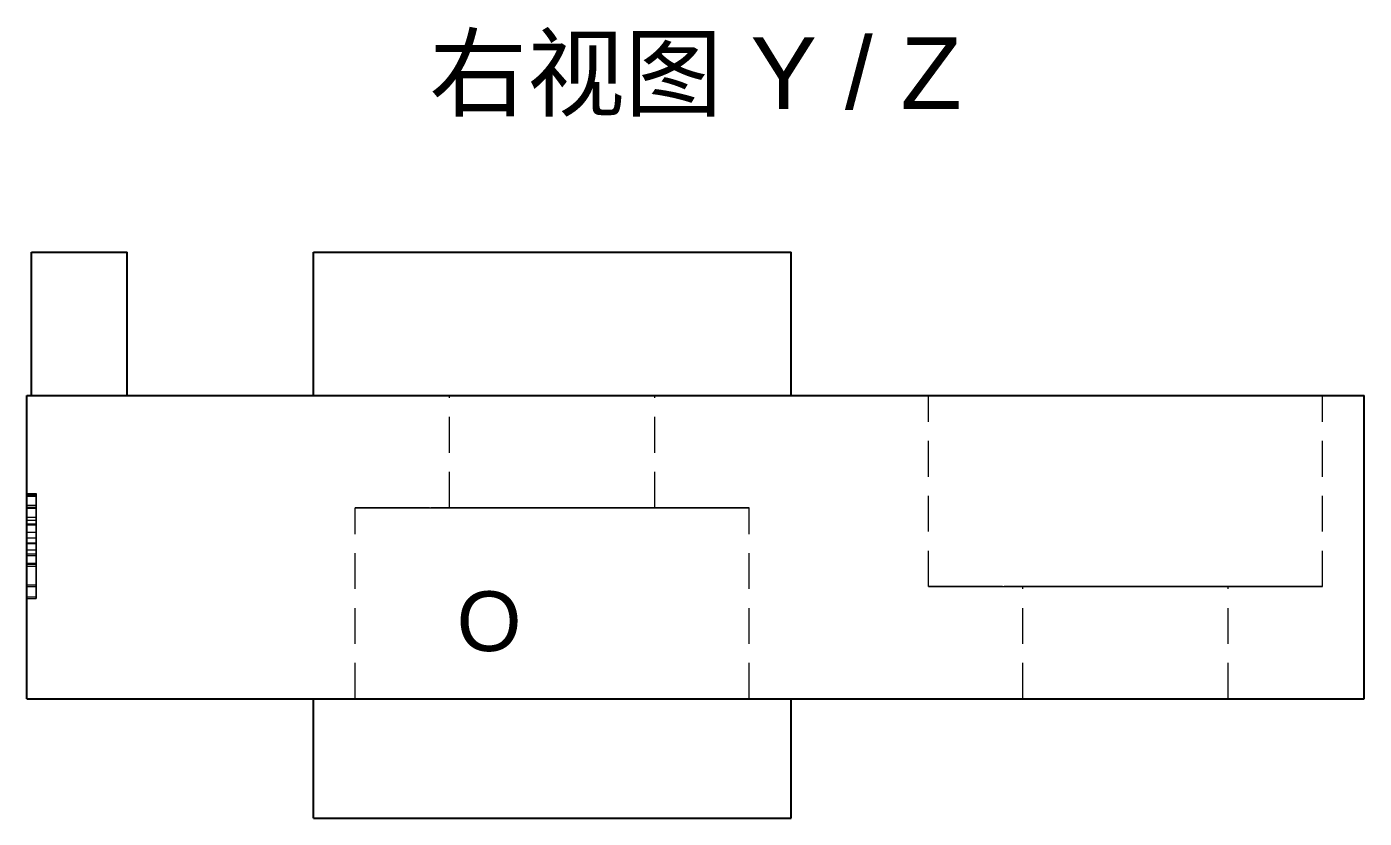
# Model space of a CAD drawing. Header units: millimetres. Extents: x 10 to 338, y 32 to 137.
# Drawn here: x 10 to 38, y 89.08 to 105.64 of the extents above; entities that cross this region are included whole.
import ezdxf
from ezdxf.enums import TextEntityAlignment as Align

# ---------------------------------------------------------------- set-up
doc = ezdxf.new("R2010")
doc.units = ezdxf.units.MM
doc.linetypes.add('WP_HIDDEN', pattern=[2.3, 1.5, -0.8])
for name, color, linetype, lineweight in [('ANNOTATIONS', 7, 'CONTINUOUS', 18), ('HIDDEN', 7, 'WP_HIDDEN', 13), ('VISIBLE', 7, 'CONTINUOUS', 25)]:
    doc.layers.add(name, color=color, linetype=linetype, lineweight=lineweight)
doc.styles.add('CJK', font='Arial Unicode.ttf')

msp = doc.modelspace()

# ---------------------------------------------------------------- linework, layer by layer
at = {"layer": 'HIDDEN', "ltscale": 0.5}
for p, q in [((10.1, 97.925), (12.1, 97.925)), ((16, 97.925), (26, 97.925)), ((18.85, 95.575), (18.85, 97.925)), ((23.15, 95.575), (23.15, 97.925)), ((28.875, 93.925), (28.875, 97.925)), ((37.125, 93.925), (37.125, 97.925)), ((10, 95.875), (10.2, 95.875)), ((10, 93.71128), (10, 95.84743)), ((10, 95.84743), (10.2, 95.84743)), ((10, 95.83872), (10, 93.71128)), ((10, 95.83872), (10, 94.61102)), ((10, 95.83872), (10, 94.60956)), ((10, 95.83872), (10.2, 95.83872)), ((10, 95.8184), (10.2, 95.8184)), ((10.2, 95.84743), (10.2, 93.71128)), ((10.2, 93.71128), (10.2, 95.83872)), ((10.2, 95.83872), (10.2, 94.60956)), ((10.2, 95.83872), (10.2, 94.61102)), ((10, 95.62685), (10.2, 95.62685)), ((10, 94.82724), (10, 95.58766)), ((10, 95.58766), (10.2, 95.58766)), ((10, 94.94479), (10, 95.58766)), ((10, 95.5688), (10.2, 95.5688)), ((10.2, 95.58766), (10.2, 94.82724)), ((10.2, 95.58766), (10.2, 94.94479)), ((16.875, 91.575), (16.875, 95.575)), ((25.125, 91.575), (25.125, 95.575)), ((10, 95.37579), (10, 93.71128)), ((10, 95.37579), (10.2, 95.37579)), ((10, 95.31339), (10, 95.06088)), ((10, 95.31339), (10.2, 95.31339)), ((10, 95.21906), (10, 95.23938)), ((10, 95.23938), (10.2, 95.23938)), ((10, 95.21906), (10.2, 95.21906)), ((10.2, 93.71128), (10.2, 95.37579)), ((10.2, 95.06088), (10.2, 95.31339)), ((10.2, 95.23938), (10.2, 95.21906)), ((10, 95.06088), (10.2, 95.06088)), ((10, 94.94479), (10.2, 94.94479)), ((10, 94.84321), (10.2, 94.84321)), ((10, 94.82724), (10.2, 94.82724)), ((10, 93.96234), (10, 94.69373)), ((10, 94.69373), (10.2, 94.69373)), ((10.2, 94.69373), (10.2, 93.96234)), ((10, 94.61247), (10, 94.3498)), ((10, 94.61247), (10.2, 94.61247)), ((10, 93.71128), (10, 94.57619)), ((10, 94.57619), (10.2, 94.57619)), ((10, 94.41801), (10, 94.39479)), ((10, 94.41801), (10.2, 94.41801)), ((10, 94.39479), (10.2, 94.39479)), ((10.2, 94.3498), (10.2, 94.61247)), ((10.2, 94.57619), (10.2, 93.71128)), ((10.2, 94.39479), (10.2, 94.41801)), ((10, 94.3498), (10.2, 94.3498)), ((10, 93.96234), (10.2, 93.96234)), ((10, 93.92896), (10.2, 93.92896)), ((10, 93.92751), (10.2, 93.92751)), ((30.85, 91.575), (30.85, 93.925)), ((35.15, 91.575), (35.15, 93.925)), ((10, 93.71128), (10.2, 93.71128)), ((10, 93.675), (10.2, 93.675)), ((10, 91.575), (16, 91.575)), ((16, 91.575), (26, 91.575)), ((26, 91.575), (38, 91.575))]:
    msp.add_line(p, q, dxfattribs=at)
for points in [[(23.15, 97.925), (23.0961, 97.925), (22.93708, 97.925), (22.68094, 97.925), (22.3405, 97.925), (21.93285, 97.925), (21.47842, 97.925), (21, 97.925), (20.52158, 97.925), (20.06715, 97.925), (19.6595, 97.925), (19.31906, 97.925), (19.06292, 97.925), (18.9039, 97.925), (18.85, 97.925)], [(18.85, 97.925), (18.86352, 97.925), (18.9039, 97.925), (18.97065, 97.925), (19.06292, 97.925), (19.17954, 97.925), (19.31906, 97.925), (19.47972, 97.925), (19.6595, 97.925), (19.85613, 97.925), (20.06715, 97.925), (20.2899, 97.925), (20.52158, 97.925), (20.75928, 97.925), (21, 97.925)], [(21, 97.925), (21.24072, 97.925), (21.47842, 97.925), (21.7101, 97.925), (21.93285, 97.925), (22.14387, 97.925), (22.3405, 97.925), (22.52028, 97.925), (22.68094, 97.925), (22.82046, 97.925), (22.93708, 97.925), (23.02935, 97.925), (23.0961, 97.925), (23.13648, 97.925), (23.15, 97.925)], [(37.125, 97.925), (37.02158, 97.925), (36.7165, 97.925), (36.22505, 97.925), (35.5719, 97.925), (34.78977, 97.925), (33.9179, 97.925), (33, 97.925), (32.0821, 97.925), (31.21023, 97.925), (30.4281, 97.925), (29.77495, 97.925), (29.2835, 97.925), (28.97842, 97.925), (28.875, 97.925)], [(28.875, 97.925), (28.90094, 97.925), (28.97842, 97.925), (29.10648, 97.925), (29.2835, 97.925), (29.50726, 97.925), (29.77495, 97.925), (30.08318, 97.925), (30.4281, 97.925), (30.80537, 97.925), (31.21023, 97.925), (31.6376, 97.925), (32.0821, 97.925), (32.53815, 97.925), (33, 97.925)], [(33, 97.925), (33.46185, 97.925), (33.9179, 97.925), (34.3624, 97.925), (34.78977, 97.925), (35.19463, 97.925), (35.5719, 97.925), (35.91682, 97.925), (36.22505, 97.925), (36.49274, 97.925), (36.7165, 97.925), (36.89352, 97.925), (37.02158, 97.925), (37.09906, 97.925), (37.125, 97.925)], [(10, 95.79881), (10, 95.85623), (10, 95.875)], [(10, 95.875), (10, 95.85702), (10, 95.80244)], [(10, 95.84743), (10, 95.56299)], [(10, 95.8184), (10, 95.83379), (10, 95.83872)], [(10, 95.77414), (10, 95.82304), (10, 95.83872)], [(10, 95.719), (10, 95.78069), (10, 95.8184)], [(10, 95.80244), (10, 95.7134), (10, 95.58984)], [(10, 95.5746), (10, 95.70502), (10, 95.79881)], [(10, 95.57533), (10, 95.69219), (10, 95.77414)], [(10.2, 95.80244), (10.2, 95.85686), (10.2, 95.875)], [(10.2, 95.875), (10.2, 95.85595), (10.2, 95.79881)], [(10.2, 95.56299), (10.2, 95.84743)], [(10.2, 95.83872), (10.2, 95.83364), (10.2, 95.8184)], [(10.2, 95.83872), (10.2, 95.82258), (10.2, 95.77414)], [(10.2, 95.8184), (10.2, 95.78049), (10.2, 95.719)], [(10.2, 95.58984), (10.2, 95.71301), (10.2, 95.80244)], [(10.2, 95.79881), (10.2, 95.70467), (10.2, 95.5746)], [(10.2, 95.77414), (10.2, 95.69215), (10.2, 95.57533)], [(10, 95.51365), (10, 95.63078), (10, 95.719)], [(10, 95.53325), (10, 95.57508), (10, 95.60431), (10, 95.62134), (10, 95.62685)], [(10, 95.62685), (10, 95.62071), (10, 95.60184), (10, 95.56964), (10, 95.52381)], [(10, 95.58984), (10, 95.44468), (10, 95.28872)], [(10, 95.58766), (10, 95.5688)], [(10, 95.58766), (10, 95.58051), (10, 95.55792)], [(10, 95.29453), (10, 95.57533)], [(10, 95.23938), (10, 95.41651), (10, 95.5746)], [(10, 95.5688), (10, 95.52217), (10, 95.44327)], [(10, 95.56299), (10, 95.42678), (10, 95.31339)], [(10, 95.55792), (10, 95.51549), (10, 95.44763)], [(10, 95.30759), (10, 95.43029), (10, 95.53325)], [(10, 95.52381), (10, 95.46564), (10, 95.3951), (10, 95.31269), (10, 95.21906)], [(10, 95.22342), (10, 95.37484), (10, 95.51365)], [(10.2, 95.719), (10.2, 95.63102), (10.2, 95.51365)], [(10.2, 95.52381), (10.2, 95.56889), (10.2, 95.60109), (10.2, 95.62041), (10.2, 95.62685)], [(10.2, 95.62685), (10.2, 95.621), (10.2, 95.60345), (10.2, 95.5742), (10.2, 95.53325)], [(10.2, 95.28872), (10.2, 95.44454), (10.2, 95.58984)], [(10.2, 95.5688), (10.2, 95.58766)], [(10.2, 95.55792), (10.2, 95.58023), (10.2, 95.58766)], [(10.2, 95.57533), (10.2, 95.29453)], [(10.2, 95.5746), (10.2, 95.41679), (10.2, 95.23938)], [(10.2, 95.44327), (10.2, 95.52218), (10.2, 95.5688)], [(10.2, 95.31339), (10.2, 95.42731), (10.2, 95.56299)], [(10.2, 95.44763), (10.2, 95.51547), (10.2, 95.55792)], [(10.2, 95.53325), (10.2, 95.43003), (10.2, 95.30759)], [(10.2, 95.21906), (10.2, 95.31375), (10.2, 95.39611), (10.2, 95.46613), (10.2, 95.52381)], [(10.2, 95.51365), (10.2, 95.37507), (10.2, 95.22342)], [(25.125, 95.575), (25.02158, 95.575), (24.7165, 95.575), (24.22505, 95.575), (23.5719, 95.575), (22.78977, 95.575), (21.9179, 95.575), (21, 95.575), (20.0821, 95.575), (19.21023, 95.575), (18.4281, 95.575), (17.77495, 95.575), (17.2835, 95.575), (16.97842, 95.575), (16.875, 95.575)], [(16.875, 95.575), (16.90094, 95.575), (16.97842, 95.575), (17.10648, 95.575), (17.2835, 95.575), (17.50726, 95.575), (17.77495, 95.575), (18.08318, 95.575), (18.4281, 95.575), (18.80537, 95.575), (19.21023, 95.575), (19.6376, 95.575), (20.0821, 95.575), (20.53815, 95.575), (21, 95.575)], [(23.15, 95.575), (23.0961, 95.575), (22.93708, 95.575), (22.68094, 95.575), (22.3405, 95.575), (21.93285, 95.575), (21.47842, 95.575), (21, 95.575), (20.52158, 95.575), (20.06715, 95.575), (19.6595, 95.575), (19.31906, 95.575), (19.06292, 95.575), (18.9039, 95.575), (18.85, 95.575)], [(18.85, 95.575), (18.86352, 95.575), (18.9039, 95.575), (18.97065, 95.575), (19.06292, 95.575), (19.17954, 95.575), (19.31906, 95.575), (19.47972, 95.575), (19.6595, 95.575), (19.85613, 95.575), (20.06715, 95.575), (20.2899, 95.575), (20.52158, 95.575), (20.75928, 95.575), (21, 95.575)], [(21, 95.575), (21.24072, 95.575), (21.47842, 95.575), (21.7101, 95.575), (21.93285, 95.575), (22.14387, 95.575), (22.3405, 95.575), (22.52028, 95.575), (22.68094, 95.575), (22.82046, 95.575), (22.93708, 95.575), (23.02935, 95.575), (23.0961, 95.575), (23.13648, 95.575), (23.15, 95.575)], [(21, 95.575), (21.46185, 95.575), (21.9179, 95.575), (22.3624, 95.575), (22.78977, 95.575), (23.19463, 95.575), (23.5719, 95.575), (23.91682, 95.575), (24.22505, 95.575), (24.49274, 95.575), (24.7165, 95.575), (24.89352, 95.575), (25.02158, 95.575), (25.09906, 95.575), (25.125, 95.575)], [(10, 95.44763), (10, 95.36064), (10, 95.26115)], [(10, 95.44327), (10, 95.33838), (10, 95.21471)], [(10, 95.19584), (10, 95.37579)], [(10, 95.11893), (10, 95.20314), (10, 95.30759)], [(10, 95.03766), (10, 95.29453)], [(10, 95.28872), (10, 95.14934), (10, 95.02388)], [(10, 95.26115), (10, 95.15902), (10, 95.0754)], [(10, 94.76412), (10, 94.86344), (10, 94.97369), (10, 95.22342)], [(10, 95.21471), (10, 95.05177), (10, 94.98509), (10, 94.92883)], [(10.2, 95.26115), (10.2, 95.36074), (10.2, 95.44763)], [(10.2, 95.21471), (10.2, 95.3386), (10.2, 95.44327)], [(10.2, 95.37579), (10.2, 95.19584)], [(10.2, 95.30759), (10.2, 95.2031), (10.2, 95.11893)], [(10.2, 95.29453), (10.2, 95.03766)], [(10.2, 95.02388), (10.2, 95.14922), (10.2, 95.28872)], [(10.2, 95.0754), (10.2, 95.15884), (10.2, 95.26115)], [(10.2, 95.22342), (10.2, 95.09295), (10.2, 94.97291), (10.2, 94.8633), (10.2, 94.76412)], [(10.2, 94.92883), (10.2, 94.98479), (10.2, 95.05109), (10.2, 95.12773), (10.2, 95.21471)], [(10, 95.06088), (10, 95.11757), (10, 95.19584)], [(10, 94.96728), (10, 95.11893)], [(10, 95.0754), (10, 95.0118), (10, 94.96946)], [(10, 94.84321), (10, 94.92848), (10, 95.03766)], [(10, 95.02388), (10, 94.91477), (10, 94.82579)], [(10, 94.96946), (10, 94.9508), (10, 94.94479)], [(10, 94.8316), (10, 94.96728)], [(10, 94.92883), (10, 94.88326), (10, 94.85154), (10, 94.83315), (10, 94.82724)], [(10.2, 95.19584), (10.2, 95.11712), (10.2, 95.06088)], [(10.2, 95.11893), (10.2, 94.96728)], [(10.2, 94.96946), (10.2, 95.01191), (10.2, 95.0754)], [(10.2, 95.03766), (10.2, 94.92883), (10.2, 94.84321)], [(10.2, 94.82579), (10.2, 94.91522), (10.2, 95.02388)], [(10.2, 94.94479), (10.2, 94.95096), (10.2, 94.96946)], [(10.2, 94.96728), (10.2, 94.8316)], [(10.2, 94.82724), (10.2, 94.83359), (10.2, 94.85264), (10.2, 94.88438), (10.2, 94.92883)], [(10, 94.6502), (10, 94.71375), (10, 94.76713), (10, 94.81026), (10, 94.84321)], [(10, 94.61464), (10, 94.73535), (10, 94.8316)], [(10, 94.82579), (10, 94.69301)], [(10, 94.57619), (10, 94.58622), (10, 94.61879), (10, 94.67735), (10, 94.76412)], [(10, 94.69373), (10, 94.68507), (10, 94.65818)], [(10, 94.69301), (10, 94.63372), (10, 94.58925)], [(10, 94.65818), (10, 94.60961), (10, 94.53483)], [(10, 94.32803), (10, 94.50108), (10, 94.6502)], [(10.2, 94.84321), (10.2, 94.76666), (10.2, 94.6502)], [(10.2, 94.8316), (10.2, 94.73455), (10.2, 94.61464)], [(10.2, 94.69301), (10.2, 94.82579)], [(10.2, 94.76412), (10.2, 94.6819), (10.2, 94.62317), (10.2, 94.58793), (10.2, 94.57619)], [(10.2, 94.65818), (10.2, 94.68484), (10.2, 94.69373)], [(10.2, 94.58925), (10.2, 94.63188), (10.2, 94.69301)], [(10.2, 94.53483), (10.2, 94.60956), (10.2, 94.65818)], [(10.2, 94.6502), (10.2, 94.50145), (10.2, 94.32803)], [(10, 94.31207), (10, 94.47304), (10, 94.61464)], [(10, 94.61102), (10, 94.4392), (10, 94.28807), (10, 94.16308), (10, 94.06972)], [(10, 94.20251), (10, 94.28022), (10, 94.37527), (10, 94.48607), (10, 94.61102)], [(10, 94.60956), (10, 94.45569), (10, 94.31435), (10, 94.18729), (10, 94.07625)], [(10, 94.1002), (10, 94.20672), (10, 94.3281), (10, 94.46287), (10, 94.60956)], [(10, 94.58925), (10, 94.53281), (10, 94.46372)], [(10, 94.53483), (10, 94.4391), (10, 94.32803)], [(10, 94.46372), (10, 94.38259), (10, 94.28885)], [(10, 94.15607), (10, 94.27335), (10, 94.41801)], [(10, 94.39479), (10, 94.19291), (10, 94.0124)], [(10.2, 94.61464), (10.2, 94.47333), (10.2, 94.31207)], [(10.2, 94.61102), (10.2, 94.48154), (10.2, 94.3703), (10.2, 94.27729), (10.2, 94.20251)], [(10.2, 94.06972), (10.2, 94.15634), (10.2, 94.27543), (10.2, 94.42699), (10.2, 94.61102)], [(10.2, 94.60956), (10.2, 94.45746), (10.2, 94.32187), (10.2, 94.20278), (10.2, 94.1002)], [(10.2, 94.07625), (10.2, 94.18278), (10.2, 94.30717), (10.2, 94.44944), (10.2, 94.60956)], [(10.2, 94.46372), (10.2, 94.53247), (10.2, 94.58925)], [(10.2, 94.32803), (10.2, 94.43923), (10.2, 94.53483)], [(10.2, 94.28885), (10.2, 94.38264), (10.2, 94.46372)], [(10.2, 94.41801), (10.2, 94.27271), (10.2, 94.15607)], [(10.2, 94.0124), (10.2, 94.19253), (10.2, 94.39479)], [(10, 94.05013), (10, 94.18394), (10, 94.32803)], [(10, 94.32803), (10, 94.23255), (10, 94.14881)], [(10, 93.99208), (10, 94.14695), (10, 94.31207)], [(10, 94.28885), (10, 94.10673)], [(10, 94.00007), (10, 94.08619), (10, 94.20251)], [(10, 93.99063), (10, 94.06318), (10, 94.15607)], [(10, 94.14881), (10, 94.08048), (10, 94.03054)], [(10, 94.10673), (10, 94.03196), (10, 93.9754)], [(10, 93.79327), (10, 93.92855), (10, 94.1002)], [(10.2, 94.32803), (10.2, 94.18382), (10.2, 94.05013)], [(10.2, 94.14881), (10.2, 94.23244), (10.2, 94.32803)], [(10.2, 94.31207), (10.2, 93.99208)], [(10.2, 94.10673), (10.2, 94.28885)], [(10.2, 94.20251), (10.2, 94.08623), (10.2, 94.00007)], [(10.2, 94.15607), (10.2, 94.06356), (10.2, 93.99063)], [(10.2, 94.03054), (10.2, 94.08043), (10.2, 94.14881)], [(10.2, 93.9754), (10.2, 94.03217), (10.2, 94.10673)], [(10.2, 94.1002), (10.2, 93.92914), (10.2, 93.79327)], [(10, 94.07625), (10, 93.98449), (10, 93.90398), (10, 93.83509), (10, 93.77803)], [(10, 94.06972), (10, 94.00647), (10, 93.96247), (10, 93.93707), (10, 93.92896)], [(10, 93.85204), (10, 93.93672), (10, 94.05013)], [(10, 94.03054), (10, 93.99566), (10, 93.97249)], [(10, 94.0124), (10, 93.93309), (10, 93.86433), (10, 93.80633), (10, 93.75917)], [(10, 93.92896), (10, 93.94654), (10, 94.00007)], [(10, 93.75844), (10, 93.85816), (10, 93.99208)], [(10, 93.92751), (10, 93.94318), (10, 93.99063)], [(10, 93.9754), (10, 93.93939), (10, 93.92751)], [(10, 93.97249), (10, 93.96234)], [(10, 93.74683), (10, 93.79073), (10, 93.85204)], [(10.2, 93.77803), (10.2, 93.83531), (10.2, 93.90411), (10.2, 93.98442), (10.2, 94.07625)], [(10.2, 93.92896), (10.2, 93.93776), (10.2, 93.96415), (10.2, 94.00814), (10.2, 94.06972)], [(10.2, 94.05013), (10.2, 93.9364), (10.2, 93.85204)], [(10.2, 93.97249), (10.2, 93.99571), (10.2, 94.03054)], [(10.2, 93.75917), (10.2, 93.80656), (10.2, 93.86456), (10.2, 93.93318), (10.2, 94.0124)], [(10.2, 94.00007), (10.2, 93.94673), (10.2, 93.92896)], [(10.2, 93.99208), (10.2, 93.85858), (10.2, 93.75844)], [(10.2, 93.99063), (10.2, 93.94329), (10.2, 93.92751)], [(10.2, 93.92751), (10.2, 93.93948), (10.2, 93.9754)], [(10.2, 93.96234), (10.2, 93.97249)], [(10.2, 93.85204), (10.2, 93.79091), (10.2, 93.74683)], [(37.125, 93.925), (37.02158, 93.925), (36.7165, 93.925), (36.22505, 93.925), (35.5719, 93.925), (34.78977, 93.925), (33.9179, 93.925), (33, 93.925), (32.0821, 93.925), (31.21023, 93.925), (30.4281, 93.925), (29.77495, 93.925), (29.2835, 93.925), (28.97842, 93.925), (28.875, 93.925)], [(28.875, 93.925), (28.90094, 93.925), (28.97842, 93.925), (29.10648, 93.925), (29.2835, 93.925), (29.50726, 93.925), (29.77495, 93.925), (30.08318, 93.925), (30.4281, 93.925), (30.80537, 93.925), (31.21023, 93.925), (31.6376, 93.925), (32.0821, 93.925), (32.53815, 93.925), (33, 93.925)], [(35.15, 93.925), (35.0961, 93.925), (34.93708, 93.925), (34.68094, 93.925), (34.3405, 93.925), (33.93285, 93.925), (33.47842, 93.925), (33, 93.925), (32.52158, 93.925), (32.06715, 93.925), (31.6595, 93.925), (31.31906, 93.925), (31.06292, 93.925), (30.9039, 93.925), (30.85, 93.925)], [(30.85, 93.925), (30.86352, 93.925), (30.9039, 93.925), (30.97065, 93.925), (31.06292, 93.925), (31.17954, 93.925), (31.31906, 93.925), (31.47972, 93.925), (31.6595, 93.925), (31.85613, 93.925), (32.06715, 93.925), (32.2899, 93.925), (32.52158, 93.925), (32.75928, 93.925), (33, 93.925)], [(33, 93.925), (33.46185, 93.925), (33.9179, 93.925), (34.3624, 93.925), (34.78977, 93.925), (35.19463, 93.925), (35.5719, 93.925), (35.91682, 93.925), (36.22505, 93.925), (36.49274, 93.925), (36.7165, 93.925), (36.89352, 93.925), (37.02158, 93.925), (37.09906, 93.925), (37.125, 93.925)], [(33, 93.925), (33.24072, 93.925), (33.47842, 93.925), (33.7101, 93.925), (33.93285, 93.925), (34.14387, 93.925), (34.3405, 93.925), (34.52028, 93.925), (34.68094, 93.925), (34.82046, 93.925), (34.93708, 93.925), (35.02935, 93.925), (35.0961, 93.925), (35.13648, 93.925), (35.15, 93.925)], [(10, 93.675), (10, 93.68198), (10, 93.70353), (10, 93.74046), (10, 93.79327)], [(10, 93.77803), (10, 93.73204), (10, 93.69989), (10, 93.6811), (10, 93.675)], [(10, 93.75917), (10, 93.72166), (10, 93.6954), (10, 93.68001), (10, 93.675)], [(10, 93.675), (10, 93.68013), (10, 93.69565), (10, 93.72173), (10, 93.75844)], [(10, 93.71128), (10, 93.72001), (10, 93.74683)], [(10.2, 93.79327), (10.2, 93.74153), (10.2, 93.70457), (10.2, 93.68239), (10.2, 93.675)], [(10.2, 93.675), (10.2, 93.68144), (10.2, 93.70076), (10.2, 93.73296), (10.2, 93.77803)], [(10.2, 93.675), (10.2, 93.68026), (10.2, 93.69604), (10.2, 93.72234), (10.2, 93.75917)], [(10.2, 93.75844), (10.2, 93.72194), (10.2, 93.69586), (10.2, 93.68022), (10.2, 93.675)], [(10.2, 93.74683), (10.2, 93.72017), (10.2, 93.71128)], [(25.125, 91.575), (25.02158, 91.575), (24.7165, 91.575), (24.22505, 91.575), (23.5719, 91.575), (22.78977, 91.575), (21.9179, 91.575), (21, 91.575), (20.0821, 91.575), (19.21023, 91.575), (18.4281, 91.575), (17.77495, 91.575), (17.2835, 91.575), (16.97842, 91.575), (16.875, 91.575)], [(16.875, 91.575), (16.90094, 91.575), (16.97842, 91.575), (17.10648, 91.575), (17.2835, 91.575), (17.50726, 91.575), (17.77495, 91.575), (18.08318, 91.575), (18.4281, 91.575), (18.80537, 91.575), (19.21023, 91.575), (19.6376, 91.575), (20.0821, 91.575), (20.53815, 91.575), (21, 91.575)], [(21, 91.575), (21.46185, 91.575), (21.9179, 91.575), (22.3624, 91.575), (22.78977, 91.575), (23.19463, 91.575), (23.5719, 91.575), (23.91682, 91.575), (24.22505, 91.575), (24.49274, 91.575), (24.7165, 91.575), (24.89352, 91.575), (25.02158, 91.575), (25.09906, 91.575), (25.125, 91.575)], [(35.15, 91.575), (35.0961, 91.575), (34.93708, 91.575), (34.68094, 91.575), (34.3405, 91.575), (33.93285, 91.575), (33.47842, 91.575), (33, 91.575), (32.52158, 91.575), (32.06715, 91.575), (31.6595, 91.575), (31.31906, 91.575), (31.06292, 91.575), (30.9039, 91.575), (30.85, 91.575)], [(30.85, 91.575), (30.86352, 91.575), (30.9039, 91.575), (30.97065, 91.575), (31.06292, 91.575), (31.17954, 91.575), (31.31906, 91.575), (31.47972, 91.575), (31.6595, 91.575), (31.85613, 91.575), (32.06715, 91.575), (32.2899, 91.575), (32.52158, 91.575), (32.75928, 91.575), (33, 91.575)], [(33, 91.575), (33.24072, 91.575), (33.47842, 91.575), (33.7101, 91.575), (33.93285, 91.575), (34.14387, 91.575), (34.3405, 91.575), (34.52028, 91.575), (34.68094, 91.575), (34.82046, 91.575), (34.93708, 91.575), (35.02935, 91.575), (35.0961, 91.575), (35.13648, 91.575), (35.15, 91.575)]]:
    msp.add_lwpolyline(points, dxfattribs=at)
at = {"layer": 'VISIBLE'}
for p, q in [((10.1, 97.925), (10.1, 100.925)), ((10.1, 100.925), (12.1, 100.925)), ((12.1, 97.925), (12.1, 100.925)), ((16, 97.925), (16, 100.925)), ((16, 100.925), (26, 100.925)), ((26, 97.925), (26, 100.925)), ((10, 97.925), (38, 97.925)), ((10, 91.575), (10, 97.925)), ((38, 91.575), (38, 97.925)), ((10, 91.575), (38, 91.575)), ((16, 89.075), (16, 91.575)), ((26, 89.075), (26, 91.575)), ((16, 89.075), (26, 89.075))]:
    msp.add_line(p, q, dxfattribs=at)

# ---------------------------------------------------------------- texts
at = {"layer": 'ANNOTATIONS', "style": 'CJK'}
msp.add_text('右视图 Y / Z', height=1.5, dxfattribs=at).set_placement((24, 103.925), align=Align.CENTER)
msp.add_text('O', height=1.25, dxfattribs=at).set_placement((19, 92.575))

doc.saveas('drawing.dxf')
